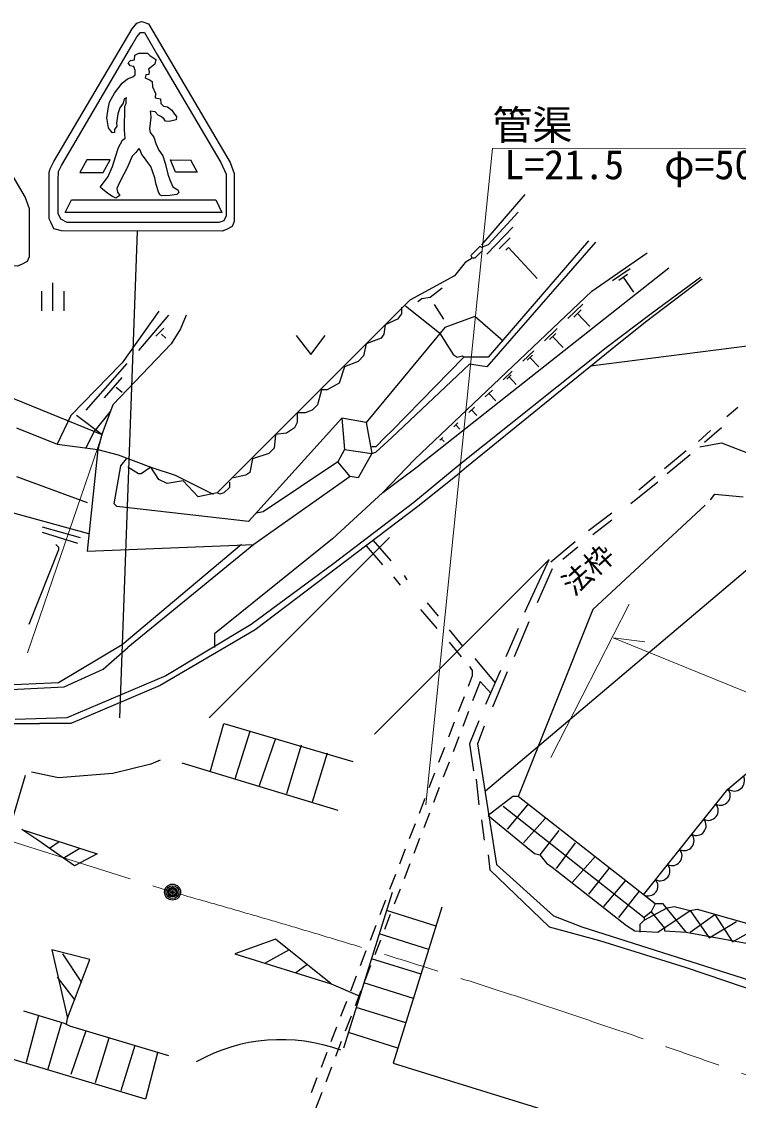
# Model space of a CAD drawing. Units: millimetres, scale not verified. Extents: x 40000 to 680000, y 20000 to 380000.
# Drawn here: x 487426 to 532198, y 270566 to 337924 of the extents above; entities that cross this region are included whole.
import ezdxf
from ezdxf.enums import TextEntityAlignment as Align

# ---------------------------------------------------------------- set-up
doc = ezdxf.new("R2010")
doc.units = ezdxf.units.MM
doc.header["$LTSCALE"] = 1000
doc.header["$PDMODE"] = 32
doc.header["$PDSIZE"] = 500
doc.linetypes.add('CHAIN', pattern=[18.5, 12, -1.5, 3.5, -1.5])
for name, color, linetype, lineweight in [('M-BGD', 7, 'Continuous', 25), ('M-BMK', 2, 'CHAIN', 13), ('M-BMK-SRVR', 3, 'Continuous', 25), ('M-STR-HTXT', 7, 'Continuous', 13), ('M-STR-STRC', 7, 'Continuous', 25)]:
    doc.layers.add(name, color=color, linetype=linetype, lineweight=lineweight)
doc.styles.add('ＭＳ ゴシック', font='')
doc.styles.get('ＭＳ ゴシック').set_extended_font_data('MS Gothic')

msp = doc.modelspace()

# ---------------------------------------------------------------- linework, layer by layer
at = {"layer": 'M-BGD'}
for p, q in [((492458, 312125), (436398, 334829)), ((518864, 327124), (516154, 323991)), ((518440, 326023), (516578, 323991)), ((518102, 325092), (516493, 323399)), ((516578, 323991), (516154, 323822)), ((523266, 324161), (516493, 316371)), ((522843, 324245), (516578, 316964)), ((517932, 324415), (517255, 323737)), ((516070, 323907), (515477, 323314)), ((516154, 323568), (515731, 323145)), ((516154, 323822), (516070, 323907)), ((517848, 323822), (517678, 323653)), ((519626, 321875), (517848, 323822)), ((515138, 322891), (514461, 322044)), ((515562, 323145), (515138, 322891)), ((515477, 323314), (515562, 323145)), ((515731, 323145), (515562, 323145)), ((514461, 322044), (511667, 320520)), ((527854, 322533), (512310, 310257)), ((566717, 322029), (522969, 316405)), ((524342, 321748), (525428, 322502)), ((524727, 321773), (525270, 322151)), ((524998, 321962), (525640, 321039)), ((529942, 321845), (526399, 319165)), ((529825, 321948), (526738, 319673)), ((512937, 320689), (512429, 320605)), ((513699, 321282), (512937, 320689)), ((511667, 320520), (499644, 308497)), ((511159, 320097), (511159, 319673)), ((511413, 320181), (513530, 318488)), ((512429, 320605), (512175, 320435)), ((513191, 320266), (513784, 319335)), ((521539, 319383), (522488, 320284)), ((496004, 319843), (493718, 316625)), ((496596, 319589), (494734, 317387)), ((497697, 319589), (497358, 318742)), ((510905, 319335), (510143, 318996)), ((511159, 319673), (510905, 319335)), ((515731, 319504), (513868, 318827)), ((517509, 317980), (515731, 319504)), ((521912, 319466), (522386, 319917)), ((522149, 319692), (522914, 318886)), ((526738, 319673), (523944, 317557)), ((496314, 318784), (495806, 318276)), ((497358, 318742), (496766, 317811)), ((513868, 318827), (508958, 312900)), ((510143, 318996), (510058, 318403)), ((520077, 317994), (520885, 318761)), ((526399, 319165), (524282, 317472)), ((496173, 318403), (496427, 318149)), ((504586, 318333), (505486, 317133)), ((505486, 317133), (506386, 318333)), ((509889, 318149), (508958, 317811)), ((510058, 318403), (509889, 318149)), ((513530, 318488), (514376, 317133)), ((520394, 318065), (520798, 318448)), ((520596, 318256), (521248, 317570)), ((496766, 317811), (493125, 314001)), ((508958, 317811), (508788, 317049)), ((523944, 317557), (514800, 310275)), ((524282, 317472), (515223, 310106)), ((518737, 316721), (519416, 317366)), ((493718, 316625), (493633, 316541)), ((508450, 316710), (507603, 316371)), ((508788, 317049), (508450, 316710)), ((510566, 312392), (515054, 316964)), ((514376, 317133), (514630, 316964)), ((514630, 316964), (514969, 317049)), ((514969, 317049), (515054, 316964)), ((516578, 316964), (515054, 316964)), ((519004, 316780), (519343, 317103)), ((519173, 316942), (519722, 316364)), ((493633, 316541), (490500, 313323)), ((493994, 316570), (491432, 313662)), ((507603, 316371), (507264, 315355)), ((515392, 316541), (510543, 311946)), ((516493, 316371), (515392, 316541)), ((517510, 315555), (518071, 316088)), ((493688, 315705), (492587, 314435)), ((507264, 315355), (506502, 314932)), ((517730, 315604), (518011, 315870)), ((517871, 315737), (518324, 315260)), ((493327, 315099), (493705, 314789)), ((506164, 314932), (505910, 314001)), ((506502, 314932), (506164, 314932)), ((516386, 314486), (516839, 314917)), ((516612, 314702), (517043, 314249)), ((493125, 314001), (492448, 312138)), ((505910, 314001), (505571, 313662)), ((490500, 313323), (489654, 311545)), ((492458, 312125), (490862, 313330)), ((492956, 313577), (491940, 312307)), ((505148, 313493), (504640, 313493)), ((504640, 313493), (504640, 312900)), ((505571, 313662), (505148, 313493)), ((515356, 313508), (515710, 313845)), ((515533, 313676), (515870, 313322)), ((532156, 313831), (531479, 313239)), ((487114, 312561), (489654, 311545)), ((507434, 313154), (501592, 306719)), ((504470, 312561), (503962, 312223)), ((504640, 312900), (504470, 312561)), ((508958, 312900), (507434, 313154)), ((507434, 313154), (507603, 311207)), ((508958, 312900), (509296, 310953)), ((514413, 312612), (514676, 312862)), ((514544, 312737), (514795, 312473)), ((531140, 312561), (530069, 311652)), ((491940, 312307), (491432, 311291)), ((492448, 312138), (492194, 311207)), ((503285, 312138), (503200, 311291)), ((503962, 312223), (503285, 312138)), ((510143, 311969), (509550, 311376)), ((509550, 311037), (510543, 311946)), ((510566, 312392), (510143, 311969)), ((513548, 311790), (513729, 311962)), ((513639, 311876), (513811, 311696)), ((530463, 312392), (529701, 311715)), ((489654, 311545), (492194, 311207)), ((492194, 311207), (491516, 304857)), ((492194, 311207), (493464, 310868)), ((503200, 311291), (502862, 310953)), ((507603, 311207), (507180, 310445)), ((507603, 311207), (509296, 310953)), ((509550, 311376), (509296, 311376)), ((529786, 311376), (531140, 311630)), ((531140, 311630), (533934, 310529)), ((493464, 310868), (495496, 310106)), ((493633, 310191), (493972, 310614)), ((501846, 310614), (501676, 309767)), ((502862, 310953), (501846, 310614)), ((509296, 310953), (508450, 309429)), ((509296, 310953), (509550, 311037)), ((528939, 311122), (527579, 310004)), ((529193, 310868), (527749, 309688)), ((493210, 307820), (493633, 310191)), ((494734, 309683), (494056, 310106)), ((495496, 310106), (494903, 309683)), ((496004, 309344), (495496, 310106)), ((495496, 310106), (497020, 309598)), ((507180, 310445), (502523, 307312)), ((507942, 309513), (507180, 310445)), ((509993, 308519), (512310, 310257)), ((514800, 310275), (511921, 307905)), ((515223, 310106), (514630, 309598)), ((487114, 309513), (491516, 307905)), ((494903, 309683), (494734, 309683)), ((496512, 309090), (496004, 309344)), ((497528, 309259), (496512, 309090)), ((497020, 309598), (499390, 308413)), ((498459, 308243), (497528, 309259)), ((500406, 309175), (500406, 308836)), ((501422, 309598), (500660, 309429)), ((501676, 309767), (501422, 309598)), ((507942, 309513), (501930, 305280)), ((508450, 309429), (507942, 309513)), ((514630, 309598), (512175, 307651)), ((527161, 309175), (525468, 307820)), ((526992, 309513), (525976, 308667)), ((500406, 308836), (500068, 308497)), ((484235, 307989), (491601, 305957)), ((499644, 308497), (498459, 308243)), ((499814, 308413), (499644, 308497)), ((500068, 308497), (499814, 308413)), ((511921, 307905), (506926, 304095)), ((530463, 308074), (530717, 308413)), ((530717, 308413), (532495, 308243)), ((493379, 307651), (493210, 307820)), ((501592, 306719), (493379, 307651)), ((512175, 307651), (502015, 299946)), ((502523, 307312), (502100, 307227)), ((524282, 307227), (522843, 306127)), ((530124, 307735), (523097, 301216)), ((524282, 306804), (523097, 305873)), ((488722, 306381), (491093, 305703)), ((488722, 306042), (490924, 305365)), ((535733, 306237), (516408, 289871)), ((489569, 305280), (489738, 305111)), ((491516, 304857), (501930, 305280)), ((501168, 305280), (493718, 299015)), ((501930, 305280), (494056, 298845)), ((510397, 305703), (499136, 294443)), ((506841, 305619), (499475, 299692)), ((508958, 305195), (509974, 304010)), ((509381, 305534), (510482, 304264)), ((521996, 305449), (520472, 304179)), ((489738, 304941), (487876, 300285)), ((489738, 305111), (489738, 304941)), ((522166, 305111), (521234, 304349)), ((506926, 304095), (501761, 300285)), ((520388, 304349), (509466, 293427)), ((518864, 301047), (520388, 304349)), ((510651, 303248), (511074, 302740)), ((511328, 303333), (511498, 303079)), ((520557, 303756), (519626, 301639)), ((512344, 301216), (513360, 300031)), ((512768, 301639), (513445, 300793)), ((523097, 301216), (518440, 289532)), ((519118, 300454), (518186, 298253)), ((502015, 299946), (496088, 296475)), ((501761, 300285), (496427, 297067)), ((514122, 299946), (514969, 298930)), ((518440, 300031), (517678, 298253)), ((499475, 299692), (499475, 298845)), ((514122, 299184), (514884, 298253)), ((493718, 299015), (489738, 296644)), ((492532, 297491), (494056, 298845)), ((515731, 298168), (517001, 296644)), ((490077, 296390), (492532, 297491)), ((496427, 297067), (490246, 294443)), ((515562, 297067), (515311, 296419)), ((515392, 297660), (515562, 297406)), ((515562, 297406), (515562, 297067)), ((517340, 297406), (516408, 295289)), ((517763, 297321), (516832, 295120)), ((485166, 296136), (490077, 296390)), ((489738, 296644), (486013, 296475)), ((496088, 296475), (490500, 294104)), ((516070, 296729), (515599, 295507)), ((516747, 295967), (516070, 296729)), ((515059, 295766), (514699, 294833)), ((490246, 294443), (487029, 294358)), ((515347, 294854), (514987, 293921)), ((484828, 294104), (488553, 294104)), ((490500, 294104), (488553, 294104)), ((499221, 291141), (500068, 294104)), ((500068, 294104), (508111, 291733)), ((514447, 294180), (514087, 293247)), ((515985, 294273), (515392, 292834)), ((516324, 293935), (515900, 292834)), ((501676, 293596), (500745, 290633)), ((503285, 293173), (502269, 290209)), ((514735, 293268), (514375, 292335)), ((504894, 292749), (503962, 289701)), ((513835, 292594), (513475, 291661)), ((515392, 292834), (515646, 291141)), ((515900, 292834), (517086, 285299)), ((496088, 291818), (495496, 291564)), ((506502, 292241), (505571, 289193)), ((514123, 291682), (513763, 290749)), ((489738, 290717), (488045, 291056)), ((495496, 291564), (493125, 290971)), ((497443, 291649), (507180, 288685)), ((513223, 291008), (512862, 290075)), ((487654, 290856), (484558, 280587)), ((493125, 290971), (489738, 290717)), ((515816, 290633), (515985, 289024)), ((513511, 290096), (513152, 289163)), ((512610, 289422), (512250, 288489)), ((518102, 289532), (516578, 288347)), ((519033, 289024), (517763, 287500)), ((518440, 289532), (518102, 289532)), ((526992, 282843), (518440, 289532)), ((512900, 288510), (512540, 287577)), ((516578, 288347), (519456, 285976)), ((517509, 288939), (526314, 281997)), ((511998, 287836), (511638, 286903)), ((516154, 288093), (516324, 286823)), ((520134, 288177), (518779, 286653)), ((520980, 287415), (519795, 285891)), ((489165, 286308), (489781, 286729)), ((490027, 285702), (491061, 286316)), ((512288, 286924), (511928, 285991)), ((521996, 286653), (520811, 285045)), ((511386, 286250), (511026, 285317)), ((516578, 285891), (516662, 284960)), ((519456, 285976), (519795, 285891)), ((519795, 285891), (520218, 285383)), ((523266, 285807), (521827, 284198)), ((511676, 285338), (511316, 284405)), ((516662, 284960), (520388, 281404)), ((517086, 285299), (520642, 282081)), ((520218, 285383), (520557, 285129)), ((520557, 285129), (525214, 281489)), ((524113, 285045), (522843, 283436)), ((510774, 284664), (510414, 283731)), ((525129, 284283), (523774, 282674)), ((511064, 283752), (510705, 282819)), ((525976, 283605), (524706, 281997)), ((510568, 283543), (507533, 273819)), ((510161, 283078), (509801, 282145)), ((513311, 281456), (510218, 282422)), ((513675, 282624), (510640, 272900)), ((526314, 281827), (527754, 282589)), ((526738, 282335), (526314, 281997)), ((526992, 282843), (526738, 282335)), ((526738, 282335), (527584, 281319)), ((527500, 282843), (526992, 282843)), ((527161, 281065), (529193, 282420)), ((528939, 281065), (527500, 282843)), ((527754, 282589), (528177, 282674)), ((528177, 282674), (529193, 282420)), ((529193, 282420), (529616, 282505)), ((529193, 282420), (530378, 280727)), ((529616, 282505), (534358, 281150)), ((510453, 282165), (510093, 281232)), ((520642, 282081), (522420, 281404)), ((526060, 281573), (526314, 281827)), ((526060, 281065), (526060, 281573)), ((526314, 281997), (526314, 281827)), ((526314, 281997), (526314, 281827)), ((529193, 281065), (530717, 282166)), ((530378, 280727), (532072, 281743)), ((530717, 282166), (531818, 280473)), ((509549, 281492), (509189, 280560)), ((512854, 279993), (509761, 280959)), ((520388, 281404), (523520, 280557)), ((522420, 281404), (533342, 277933)), ((525214, 281489), (525722, 281150)), ((525722, 281150), (527161, 281065)), ((527584, 281319), (527584, 281150)), ((527584, 281150), (528939, 281065)), ((528939, 281065), (539099, 279203)), ((531818, 280473), (533342, 281319)), ((503285, 280642), (500745, 279711)), ((506756, 277848), (503285, 280642)), ((509841, 280579), (509481, 279646)), ((523520, 280557), (528939, 278864)), ((491686, 279372), (489315, 279965)), ((489315, 279965), (490303, 275711)), ((489992, 279711), (491178, 277933)), ((500745, 279711), (506756, 277848)), ((504132, 279965), (502608, 279118)), ((508937, 279906), (508577, 278974)), ((490303, 275711), (491686, 279372)), ((505232, 279033), (504555, 278525)), ((509229, 278993), (508869, 278060)), ((512373, 278450), (509280, 279415)), ((528939, 278864), (536898, 276155)), ((489654, 278271), (490754, 276832)), ((508325, 278321), (507965, 277388)), ((506756, 277848), (508547, 277069)), ((511901, 276940), (508808, 277905)), ((508617, 277407), (508258, 276474)), ((507713, 276735), (507352, 275802)), ((511422, 275403), (508329, 276369)), ((487537, 276155), (490077, 275393)), ((488483, 275871), (487706, 272937)), ((490229, 275317), (490303, 275711)), ((508006, 275821), (507646, 274888)), ((489921, 275439), (489061, 272514)), ((490077, 275393), (490416, 275223)), ((490416, 275223), (496596, 273361)), ((491442, 274914), (490500, 272175)), ((507100, 275149), (506740, 274216)), ((492871, 274461), (492024, 271667)), ((507394, 274235), (507034, 273302)), ((510934, 273839), (507841, 274804)), ((494492, 273995), (493633, 271159)), ((495919, 273530), (495157, 270651)), ((506488, 273563), (506128, 272630)), ((495157, 270651), (486690, 273191)), ((510640, 272900), (535458, 265233)), ((506782, 272649), (506422, 271716)), ((505876, 271977), (505516, 271044)), ((506170, 271063), (505699, 269841))]:
    msp.add_line(p, q, dxfattribs=at)
for points in [[(511976, 310573), (523046, 321091), (526496, 323487)], [(506841, 305619), (509993, 308519), (511976, 310573)], [(526269, 283409), (531538, 290010), (544216, 300615)]]:
    msp.add_lwpolyline(points, dxfattribs=at)
msp.add_lwpolyline([(487443, 287485), (492144, 285966), (490723, 285213), (488432, 286824)], close=True, dxfattribs=at)
for centre, radius, start, end in [((531927, 290536), 654, 233.53816, 26.28334), ((531072, 289610), 614, 242.10177, 40.7023), ((530320, 288667), 614, 242.10177, 40.7023), ((529567, 287724), 614, 242.10177, 40.7023), ((528814, 286781), 614, 242.10177, 40.7023), ((528061, 285838), 614, 242.10177, 40.7023), ((527309, 284895), 614, 242.10177, 40.7023), ((526556, 283952), 614, 242.10177, 40.7023), ((503639, 263523), 10839, 69.86198, 119.27406)]:
    msp.add_arc(centre, radius, start, end, dxfattribs=at)
at = {"layer": 'M-BMK'}
msp.add_line((465107, 293566), (496854, 283573), dxfattribs=at)
msp.add_arc((354991, -223485), 526529, 66.99254, 74.3696, dxfattribs=at)
at = {"layer": 'M-BMK-SRVR'}
for radius in [500, 400, 300, 200, 100, 20]:
    msp.add_circle((496854, 283573), radius, dxfattribs=at)
msp.add_point((496854, 283573), dxfattribs=at)
at = {"layer": 'M-STR-HTXT'}
for p, q in [((512683, 289024), (516832, 330003)), ((516832, 330003), (538828, 330030)), ((487791, 298507), (492956, 313577)), ((525383, 301555), (520472, 291987)), ((524367, 299438), (569494, 281065)), ((524367, 299438), (526351, 299189))]:
    msp.add_line(p, q, dxfattribs=at)
at = {"layer": 'M-STR-STRC'}
for p, q in [((494083, 335347), (494234, 335498)), ((494234, 335498), (494486, 335532)), ((494486, 335532), (494503, 335817)), ((494503, 335817), (494747, 335956)), ((494747, 335956), (495282, 335962)), ((495282, 335962), (495439, 335805)), ((495439, 335805), (495808, 335548)), ((495808, 335548), (495741, 335257)), ((494217, 335162), (494083, 335347)), ((494436, 335129), (494217, 335162)), ((494520, 334877), (494436, 335129)), ((494520, 334608), (494520, 334877)), ((495539, 335100), (495349, 334943)), ((495349, 334943), (495394, 334809)), ((495394, 334809), (495371, 334619)), ((495741, 335257), (495539, 335100)), ((493714, 334088), (494049, 334340)), ((494049, 334340), (494368, 334474)), ((494368, 334474), (494520, 334608)), ((495192, 334608), (495148, 334406)), ((495148, 334406), (495461, 334272)), ((495371, 334619), (495192, 334608)), ((495461, 334272), (495573, 334182)), ((495573, 334182), (495595, 333858)), ((492909, 332884), (493227, 333450)), ((493227, 333450), (493714, 334088)), ((495595, 333858), (495785, 333432)), ((495785, 333432), (495774, 333164)), ((492842, 332470), (492909, 332884)), ((493771, 332828), (493558, 332548)), ((493838, 333108), (493771, 332828)), ((493950, 333130), (493838, 333108)), ((493883, 332649), (493950, 332806)), ((493950, 332806), (493950, 333186)), ((493950, 333186), (493950, 333130)), ((495774, 333164), (496099, 333108)), ((496099, 333108), (496121, 332806)), ((496121, 332806), (496300, 332649)), ((492752, 331910), (492842, 332470)), ((493435, 332168), (493357, 331586)), ((493558, 332548), (493435, 332168)), ((493849, 331138), (493883, 332649)), ((495763, 332291), (495461, 332336)), ((495461, 332336), (495472, 332190)), ((495472, 332190), (495494, 331944)), ((495965, 332089), (495763, 332291)), ((496166, 331977), (495965, 332089)), ((496300, 332649), (496547, 332593)), ((496547, 332593), (496815, 332403)), ((496815, 332403), (496983, 332145)), ((496983, 332145), (497095, 332000)), ((492864, 331284), (492752, 331910)), ((493357, 331586), (493368, 331384)), ((495494, 331944), (495416, 331228)), ((496323, 331832), (496166, 331977)), ((496412, 331709), (496323, 331832)), ((496647, 331686), (496412, 331709)), ((497084, 331787), (496647, 331686)), ((497095, 332000), (497084, 331787)), ((492976, 331116), (492864, 331284)), ((493099, 330970), (492976, 331116)), ((493222, 330993), (493099, 330970)), ((493368, 331384), (493222, 331183)), ((493222, 331183), (493222, 330993)), ((493894, 330646), (493849, 331138)), ((495416, 331228), (495450, 330993)), ((495450, 330993), (495685, 330702)), ((493290, 329470), (493480, 330052)), ((493480, 330052), (493726, 330522)), ((493726, 330522), (493894, 330646)), ((495685, 330702), (495808, 330321)), ((495808, 330321), (496009, 329896)), ((493111, 328877), (493290, 329470)), ((494342, 329515), (494073, 328933)), ((494566, 329750), (494342, 329515)), ((494745, 329996), (494566, 329750)), ((494823, 329896), (494745, 329996)), ((494935, 329616), (494823, 329896)), ((495103, 329426), (494935, 329616)), ((495304, 329123), (495103, 329426)), ((496009, 329896), (496244, 329538)), ((496244, 329538), (496401, 329090)), ((492842, 328250), (493111, 328877)), ((494073, 328933), (493961, 328676)), ((495506, 328866), (495304, 329123)), ((495752, 328172), (495506, 328866)), ((496401, 329090), (496558, 328396)), ((492473, 327780), (492842, 328250)), ((493804, 328396), (493614, 328004)), ((493961, 328676), (493804, 328396)), ((495830, 327747), (495752, 328172)), ((496558, 328396), (496692, 328049)), ((496692, 328049), (496871, 327613)), ((492327, 327590), (492473, 327780)), ((492473, 327467), (492327, 327590)), ((492808, 327187), (492473, 327467)), ((493469, 327680), (493368, 327501)), ((493368, 327501), (493413, 327277)), ((493614, 328004), (493469, 327680)), ((495976, 327288), (495830, 327747)), ((496871, 327613), (497184, 327411)), ((497184, 327411), (497240, 327254)), ((493111, 326997), (492808, 327187)), ((493312, 326907), (493111, 326997)), ((493569, 327064), (493312, 326907)), ((493413, 327277), (493569, 327064)), ((496054, 327109), (495976, 327288)), ((496177, 327042), (496054, 327109)), ((496692, 327064), (496177, 327042)), ((497129, 327131), (496692, 327064)), ((497240, 327254), (497129, 327131)), ((494649, 324838), (493548, 294443)), ((489386, 319863), (489386, 321613)), ((488686, 319863), (488686, 321088)), ((490086, 319863), (490086, 321088))]:
    msp.add_line(p, q, dxfattribs=at)
for points in [[(494995, 337907), (495351, 337773), (495838, 336968), (500444, 329125), (500707, 328439), (500707, 325434), (500572, 325132), (500220, 324947), (499951, 324846), (489929, 324863), (489442, 324981), (489257, 325400), (489156, 325602), (489156, 328523), (489207, 328725), (489442, 329178), (494333, 337481), (494618, 337817), (494915, 337924)], [(495098, 337240), (495274, 336944), (495910, 335831), (499863, 329130), (500203, 328407), (500205, 325798), (500050, 325488), (499754, 325382), (499331, 325371), (490274, 325382), (489883, 325581), (489719, 325948), (489711, 326286), (489714, 328013), (489739, 328561), (489928, 328948), (494318, 336420), (494627, 336974), (494850, 337240)], [(482199, 335715), (482555, 335581), (483042, 334776), (487647, 326933), (487910, 326247), (487910, 323242), (487776, 322940), (487423, 322755), (487155, 322655), (477132, 322671), (476645, 322789), (476461, 323209), (476360, 323410), (476360, 326331), (476410, 326533), (476645, 326986), (481536, 335289), (481822, 335625), (482118, 335733)], [(491508, 329285), (491064, 328508), (492522, 328508), (492966, 329285)], [(497143, 329273), (497981, 329285), (498390, 328519), (497044, 328512), (496734, 329287)], [(491255, 326789), (499558, 326789), (499939, 326012), (490142, 326012), (490538, 326789)]]:
    msp.add_lwpolyline(points, close=True, dxfattribs=at)

# ---------------------------------------------------------------- texts
at = {"layer": 'M-BGD', "style": 'ＭＳ ゴシック'}
msp.add_text('法枠', height=1320, rotation=41.845, dxfattribs=at).set_placement((522172, 301723), align=Align.BOTTOM_LEFT)
at = {"layer": 'M-STR-HTXT', "style": 'ＭＳ ゴシック'}
for s, p in [('管渠', (516832, 330003)), ('L=21.5\u3000φ=500', (517578, 327530))]:
    msp.add_text(s, height=1833, dxfattribs=at).set_placement(p, align=Align.BOTTOM_LEFT)

doc.saveas('drawing.dxf')
